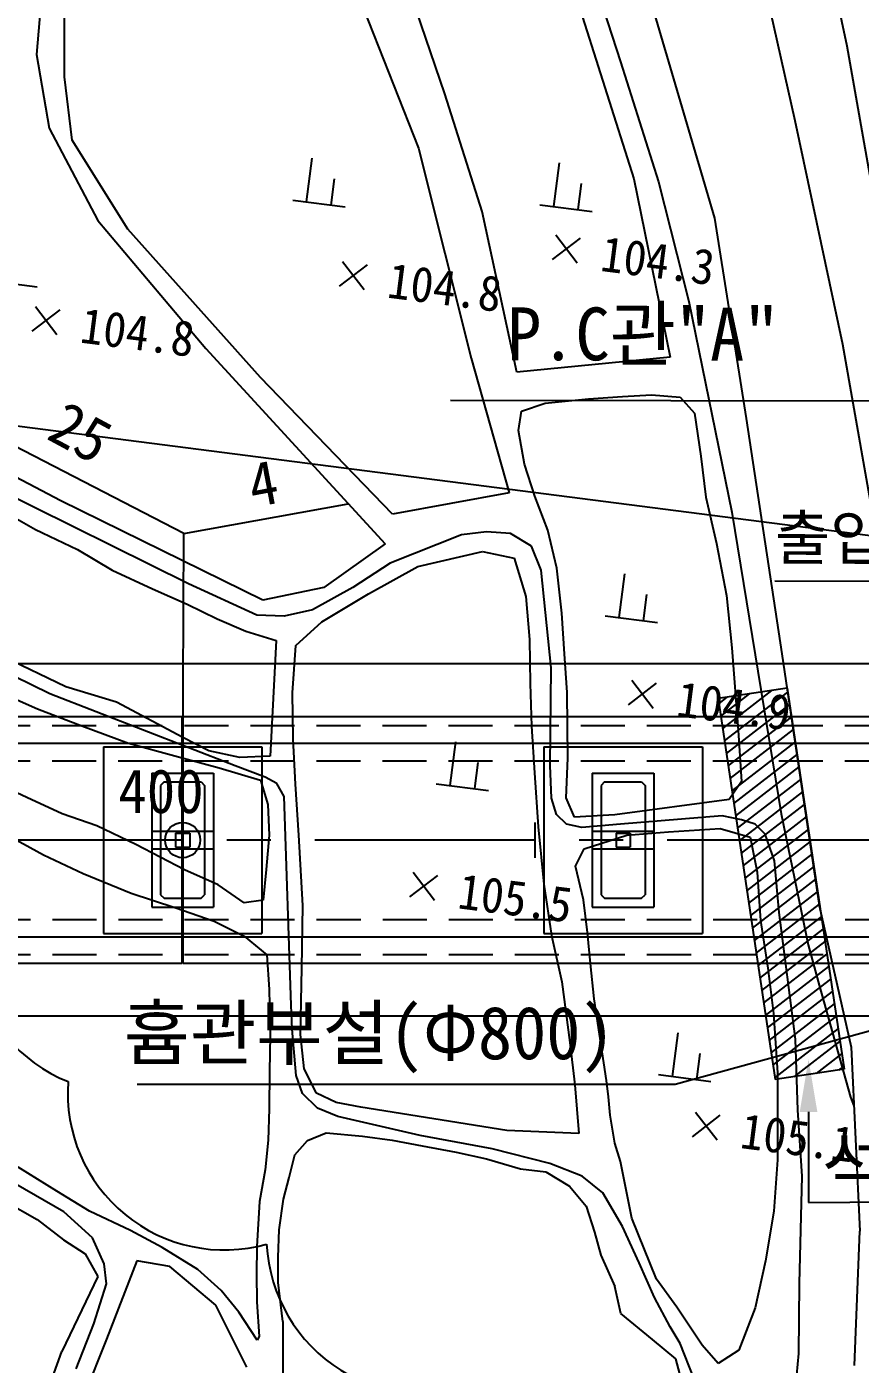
# Model space of a CAD drawing. Header units: millimetres. Extents: x 4198 to 4994, y 1103 to 1807.
# Drawn here: x 4473.2 to 4520.5, y 1443.2 to 1519.2 of the extents above; entities that cross this region are included whole.
import ezdxf
from ezdxf.xclip import XClip

# ---------------------------------------------------------------- set-up
doc = ezdxf.new("R2010")
doc.units = ezdxf.units.MM
doc.header["$LTSCALE"] = 10
doc.header["$MEASUREMENT"] = 0
doc.header["$XCLIPFRAME"] = 2
doc.linetypes.add('CENTER', pattern=[2, 1.25, -0.25, 0.25, -0.25])
doc.linetypes.add('HIDDEN', pattern=[0.375, 0.25, -0.125])
doc.layers.add('TZ-BASE', color=253, linetype='Continuous')
doc.layers.add('TZ-CABL', color=4, linetype='Continuous')
doc.styles.add('HANA', font='GulimChe.ttf')
doc.linetypes.add('ZIGZAG', pattern='A,0.0001,-0.2,[131,ltypeshp.shx,S=0.2,R=0,X=-0.2,Y=0],-0.4,[131,ltypeshp.shx,S=0.2,R=180,X=0.2,Y=0],-0.2', length=0.8001)

# ---------------------------------------------------------------- blocks, each defined once
blk = doc.blocks.new('JD-DFHDH6GH34GH7')
at = {"layer": 'TZ-BASE'}
for p, q in [((237.72, 45.079, 104), (235.749, 54.337, 104)), ((221.383, 50.903, 104.283), (225.607, 37.531, 104.283)), ((222.513, 51.354, 104), (224.852, 44.189, 104)), ((234.766, 40.828, 102.251), (232.421, 51.27, 102.251)), ((214.874, 42.362, 104.283), (212.274, 50.026, 104.283)), ((192.101, 49.153, 104.746), (191.712, 44.605, 104.746)), ((209.554, 49.001, 104.887), (213.379, 39.276, 104.887)), ((226.241, 48.702, 103.687), (230.185, 35.315, 103.687)), ((193.289, 43.335, 104.887), (193.296, 46.929, 104.887)), ((239.793, 33.279, 104), (237.72, 45.079, 104)), ((191.712, 44.605, 104.746), (192.429, 40.413, 104.746)), ((224.852, 44.189, 104), (227.018, 37.377, 104)), ((193.726, 39.73, 104.887), (193.289, 43.335, 104.887)), ((217.006, 35.678, 104.283), (214.874, 42.362, 104.283)), ((192.429, 40.413, 104.746), (195.194, 35.182, 104.746)), ((237.477, 28.127, 102.251), (234.766, 40.828, 102.251)), ((196.882, 34.686, 104.887), (193.726, 39.73, 104.887)), ((213.379, 39.276, 104.887), (216.379, 27.359, 104.887)), ((207.039, 36.225, 104.525), (207.358, 38.704, 104.525)), ((221.067, 35.97, 104.525), (221.386, 38.449, 104.525)), ((80, 37.725), (700, -41.946)), ((208.428, 36.046, 104.525), (208.619, 37.534, 104.525)), ((222.456, 35.791, 104.525), (222.647, 37.279, 104.525)), ((225.607, 37.531, 104.283), (227.681, 27.41, 104.283)), ((227.018, 37.377, 104), (228.723, 30.575, 104)), ((206.246, 36.326, 104.525), (209.221, 35.944, 104.525)), ((220.274, 36.071, 104.525), (223.249, 35.689, 104.525)), ((195.194, 35.182, 104.746), (201.321, 27.91, 104.746)), ((218.975, 26.559, 104.283), (217.006, 35.678, 104.283)), ((230.185, 35.315, 103.687), (231.983, 23.936, 103.687)), ((204.417, 26.254, 104.887), (196.882, 34.686, 104.887)), ((220.997, 32.956, 104.33), (222.579, 34.178, 104.33)), ((221.177, 34.358, 104.33), (222.399, 32.775, 104.33)), ((208.901, 31.439, 104.753), (210.484, 32.661, 104.753)), ((209.081, 32.842, 104.753), (210.303, 31.259, 104.753)), ((188.775, 31.794, 104.525), (191.75, 31.412, 104.525)), ((228.723, 30.575, 104), (231.164, 18.615, 104)), ((191.462, 28.887, 104.773), (193.045, 30.109, 104.773)), ((191.642, 30.289, 104.773), (192.865, 28.707, 104.773)), ((241.147, 7.211, 102.251), (237.477, 28.127, 102.251)), ((201.321, 27.91, 104.746), (211.494, 16.823, 104.746)), ((216.379, 27.359, 104.887), (218.534, 19.706, 104.887)), ((227.681, 27.41, 104.283), (218.975, 26.559, 104.283)), ((211.909, 18.506, 104.887), (204.417, 26.254, 104.887)), ((223.03, 25.047, 105.008), (224.961, 25.173, 105.008)), ((224.961, 25.173, 105.008), (226.609, 25.281, 105.008)), ((226.609, 25.281, 105.008), (228.233, 25.145, 105.008)), ((228.233, 25.145, 105.008), (229.06, 24.229, 105.008)), ((215.195, 24.978), (240.593, 24.936)), ((219.069, 23.254, 105.008), (219.24, 24.356, 105.008)), ((219.24, 24.356, 105.008), (220.584, 24.806, 105.008)), ((220.584, 24.806, 105.008), (223.03, 25.047, 105.008)), ((193.084, 19.256, 104.746), (184.219, 23.927, 104.746)), ((229.06, 24.229, 105.008), (229.421, 21.79, 105.008)), ((231.983, 23.936, 103.687), (234.007, 10.573, 103.687)), ((219.397, 21.337, 105.008), (219.069, 23.254, 105.008)), ((200.061, 17.396), (189.845, 22.691)), ((220, 19.519, 105.008), (219.397, 21.337, 105.008)), ((229.421, 21.79, 105.008), (229.694, 19.465, 105.008)), ((200.326, 14.547, 105), (188.731, 20.289, 105)), ((204.556, 13.625, 104.746), (193.084, 19.256, 104.746)), ((200.061, 17.396), (209.391, 19.098)), ((218.534, 19.706, 104.887), (211.909, 18.506, 104.887)), ((220.732, 17.588, 105.008), (220, 19.519, 105.008)), ((229.694, 19.465, 105.008), (230.31, 16.84, 105.008)), ((190.062, 18.534, 105.774), (191.656, 17.628, 105.774)), ((231.164, 18.615, 104), (233.967, 1.498, 104)), ((191.656, 17.628, 105.774), (194.031, 16.491, 105.774)), ((217.248, 17.492, 105), (215.829, 17.328, 105)), ((218.604, 17.398, 105), (217.248, 17.492, 105)), ((221.235, 15.441, 105.008), (220.732, 17.588, 105.008)), ((200, 0), (200.061, 17.396)), ((211.494, 16.823, 104.746), (208.023, 14.336, 104.746)), ((215.829, 17.328, 105), (211.777, 15.729, 105)), ((219.799, 16.682, 105), (218.604, 17.398, 105)), ((230.31, 16.84, 105.008), (230.866, 13.889, 105.008)), ((194.031, 16.491, 105.774), (196.005, 15.328, 105.774)), ((213.356, 15.532, 105.552), (217.015, 16.376, 105.552)), ((217.015, 16.376, 105.552), (218.816, 16.01, 105.552)), ((218.816, 16.01, 105.552), (219.483, 13.832, 105.552)), ((220.349, 15.324, 105), (219.799, 16.682, 105)), ((196.005, 15.328, 105.774), (198.295, 14.266, 105.774)), ((211.777, 15.729, 105), (209.656, 14.34, 105)), ((210.549, 13.976, 105.552), (213.356, 15.532, 105.552)), ((220.924, 9.781, 105), (220.349, 15.324, 105)), ((221.524, 12.875, 105.008), (221.235, 15.441, 105.008)), ((204.209, 12.773, 105), (200.326, 14.547, 105)), ((224.772, 12.63, 105.008), (225.09, 15.11, 105.008)), ((246.512, 14.654), (233.605, 14.7)), ((198.295, 14.266, 105.774), (200.251, 13.384, 105.774)), ((208.023, 14.336, 104.746), (204.556, 13.625, 104.746)), ((209.656, 14.34, 105), (207.367, 13.076, 105)), ((207.907, 12.39, 105.552), (210.549, 13.976, 105.552)), ((219.483, 13.832, 105.552), (219.683, 11.382, 105.552)), ((226.16, 12.452, 105.008), (226.351, 13.939, 105.008)), ((230.866, 13.889, 105.008), (231.18, 10.921, 105.008)), ((200.251, 13.384, 105.774), (201.96, 12.567, 105.774)), ((207.367, 13.076, 105), (205.761, 12.715, 105)), ((201.96, 12.567, 105.774), (203.581, 11.866, 105.774)), ((205.761, 12.715, 105), (204.209, 12.773, 105)), ((206.421, 11.041, 105.552), (207.907, 12.39, 105.552)), ((221.674, 10.583, 105.008), (221.524, 12.875, 105.008)), ((223.978, 12.732, 105.008), (226.954, 12.35, 105.008)), ((203.581, 11.866, 105.774), (205.311, 11.333, 105.774)), ((205.311, 11.333, 105.774), (204.972, 4.768, 105.774)), ((206.232, 8.364, 105.552), (206.421, 11.041, 105.552)), ((219.683, 11.382, 105.552), (219.725, 8.882, 105.552)), ((231.18, 10.921, 105.008), (231.528, 6.22, 105.008)), ((249.723, 10), (80, 10)), ((249.723, 10), (80, 10)), ((192.47, 8.308, 106), (188.234, 10.38, 106)), ((193.369, 8.695, 105.774), (189.826, 10.402, 105.774)), ((221.818, 8.372, 105.008), (221.674, 10.583, 105.008)), ((234.007, 10.573, 103.687), (236.139, -3.72, 103.687)), ((220.856, 4.241, 105), (220.924, 9.781, 105)), ((189.261, 8.548, 106.217), (191.755, 7.459, 106.217)), ((196.252, 7.834, 105.774), (193.369, 8.695, 105.774)), ((206.282, 5.742, 105.552), (206.232, 8.364, 105.552)), ((219.725, 8.882, 105.552), (219.802, 6.464, 105.552)), ((221.858, 4.659, 105.008), (221.818, 8.372, 105.008)), ((225.312, 7.678, 104.874), (226.895, 8.9, 104.874)), ((225.492, 9.08, 104.874), (226.715, 7.497, 104.874)), ((234.321, 8.62), (230.404, 8.035)), ((230.657, 6.334), (233.449, 8.49)), ((230.763, 5.626), (234.354, 8.399)), ((234.321, 8.62), (237.547, -13.011)), ((202.978, 4.222, 106), (192.47, 8.308, 106)), ((200.018, 5.818, 105.774), (196.252, 7.834, 105.774)), ((230.404, 8.035), (233.63, -13.595)), ((230.446, 7.75), (230.914, 8.112)), ((230.552, 7.042), (232.182, 8.301)), ((230.869, 4.917), (234.46, 7.691)), ((199.975, 7, -156.294), (162.5, 7, -156.294)), ((191.755, 7.459, 106.217), (194.281, 6.493, 106.217)), ((199.975, -7, -156.294), (199.975, 7, -156.294)), ((274.975, 7, -156.294), (200.025, 7, -156.294)), ((200.025, -7, -156.294), (200.025, 7, -156.294)), ((230.974, 4.209), (234.565, 6.983)), ((194.281, 6.493, 106.217), (196.93, 5.495, 106.217)), ((219.802, 6.464, 105.552), (219.976, 3.81, 105.552)), ((231.08, 3.501), (234.671, 6.275)), ((231.528, 6.22, 105.008), (231.718, 3.325, 105.008)), ((196.93, 5.495, 106.217), (199.561, 4.779, 106.217)), ((201.481, 5.066, 105.774), (200.018, 5.818, 105.774)), ((206.41, 3.166, 105.552), (206.282, 5.742, 105.552)), ((215.187, 3.099, 105.895), (215.506, 5.579, 105.895)), ((231.185, 2.793), (234.777, 5.566)), ((195.5, 5.3), (204.5, 5.3)), ((195.5, 5.3), (195.5, -5.3)), ((199.561, 4.779, 106.217), (202.069, 4.095, 106.217)), ((203.241, 4.696, 105.774), (201.481, 5.066, 105.774)), ((204.972, 4.768, 105.774), (203.241, 4.696, 105.774)), ((204.5, 5.3), (204.5, -5.3)), ((220.5, 5.3), (229.5, 5.3)), ((220.5, 5.3), (220.5, -5.3)), ((221.765, 2.393, 105.008), (221.858, 4.659, 105.008)), ((229.5, 5.3), (229.5, -5.3)), ((231.291, 2.085), (234.882, 4.858)), ((198.25, 3.8), (201.75, 3.8)), ((198.25, 3.8), (198.25, -3.8)), ((201.75, 3.8), (201.75, -3.8)), ((202.069, 4.095, 106.217), (204.415, 3.4, 106.217)), ((204.693, 3.564, 106), (202.978, 4.222, 106)), ((216.576, 2.921, 105.895), (216.767, 4.409, 105.895)), ((219.976, 3.81, 105.552), (220.175, 0.754, 105.552)), ((220.938, 2.38, 105), (220.856, 4.241, 105)), ((223.25, 3.8), (226.75, 3.8)), ((223.25, 3.8), (223.25, -3.8)), ((226.75, 3.8), (226.75, -3.8)), ((231.397, 1.377), (234.988, 4.15)), ((191.156, 2.413, 106.217), (188.948, 3.44, 106.217)), ((198.95, 3.3), (198.75, 3.1)), ((198.75, 3.1), (198.75, -3.1)), ((198.95, 3.3), (201.05, 3.3)), ((201.05, 3.3), (201.25, 3.1)), ((201.25, 3.1), (201.25, -3.1)), ((204.415, 3.4, 106.217), (204.829, 2.013, 106.217)), ((205.351, 3.21, 106), (204.693, 3.564, 106)), ((205.766, 2.472, 106), (205.351, 3.21, 106)), ((206.599, 0.271, 105.552), (206.41, 3.166, 105.552)), ((214.394, 3.201, 105.895), (217.369, 2.819, 105.895)), ((223.95, 3.3), (223.75, 3.1)), ((223.75, 3.1), (223.75, -3.1)), ((223.95, 3.3), (226.05, 3.3)), ((226.05, 3.3), (226.25, 3.1)), ((226.25, 3.1), (226.25, -3.1)), ((231.718, 3.325, 105.008), (231.016, 2.31, 105.008)), ((231.502, 0.669), (235.094, 3.442)), ((193.154, 1.493, 106.217), (191.156, 2.413, 106.217)), ((206.151, -9.368, 106), (205.766, 2.472, 106)), ((221.222, 1.459, 105), (220.938, 2.38, 105)), ((222.239, 1.293, 105.008), (221.765, 2.393, 105.008)), ((231.016, 2.31, 105.008), (224.531, 1.442, 105.008)), ((231.608, -0.039), (235.199, 2.734)), ((204.829, 2.013, 106.217), (204.902, 0.282, 106.217)), ((231.714, -0.747), (235.305, 2.026)), ((195.136, 0.815, 106.217), (193.154, 1.493, 106.217)), ((197.345, -0.252, 106.217), (195.136, 0.815, 106.217)), ((200, 1), (200, -1)), ((220, 1), (220, -1)), ((221.794, 0.903, 105), (221.222, 1.459, 105)), ((222.655, 0.712, 105), (221.794, 0.903, 105)), ((223.526, 1.377, 105.008), (222.239, 1.293, 105.008)), ((224.853, 0.912, 105), (222.655, 0.712, 105)), ((224.531, 1.442, 105.008), (223.526, 1.377, 105.008)), ((230.625, 1.377, 105), (224.853, 0.912, 105)), ((231.723, 1.155, 105), (230.625, 1.377, 105)), ((232.494, 0.895, 105), (231.723, 1.155, 105)), ((231.819, -1.456), (235.41, 1.318)), ((233.066, 0.339, 105), (232.494, 0.895, 105)), ((233.967, 1.498, 104), (235.515, -5.947, 104)), ((190, 0.318, 106.539), (192.094, -0.837, 106.539)), ((198.25, 0.5), (201.75, 0.5)), ((199.6, 0.4), (200.4, 0.4)), ((199.6, 0.4), (199.6, -0.4)), ((200.4, 0.4), (200.4, -0.4)), ((204.902, 0.282, 106.217), (204.746, -1.666, 106.217)), ((206.819, -3.712, 105.552), (206.599, 0.271, 105.552)), ((220.175, 0.754, 105.552), (220.508, -2.495, 105.552)), ((222.8, -0.488, 105.31), (225.213, 0.276, 105.31)), ((223.25, 0.5), (226.75, 0.5)), ((224.6, 0.4), (224.6, -0.4)), ((224.6, 0.4), (225.4, 0.4)), ((225.213, 0.276, 105.31), (227.583, 0.47, 105.31)), ((225.4, 0.4), (225.4, -0.4)), ((227.583, 0.47, 105.31), (230.518, 0.662, 105.31)), ((230.518, 0.662, 105.31), (232.206, 0.167, 105.31)), ((231.925, -2.164), (235.516, 0.61)), ((232.206, 0.167, 105.31), (232.619, -1.825, 105.31)), ((233.596, -1.176, 105), (233.066, 0.339, 105)), ((200.104, -1.687, 106.217), (197.345, -0.252, 106.217)), ((198.25, -0.5), (201.75, -0.5)), ((199.6, -0.4), (200.4, -0.4)), ((222.3, -1.489, 105.31), (222.8, -0.488, 105.31)), ((223.25, -0.5), (226.75, -0.5)), ((224.6, -0.4), (225.4, -0.4)), ((232.03, -2.872), (235.622, -0.099)), ((192.094, -0.837, 106.539), (194.345, -1.902, 106.539)), ((222.747, -3.399, 105.31), (222.3, -1.489, 105.31)), ((232.136, -3.58), (235.727, -0.807)), ((232.242, -4.288), (235.833, -1.515)), ((233.863, -4.106, 105), (233.596, -1.176, 105)), ((194.345, -1.902, 106.539), (197.082, -3.015, 106.539)), ((202.017, -2.532, 106.217), (200.104, -1.687, 106.217)), ((204.746, -1.666, 106.217), (204.578, -3.414, 106.217)), ((212.901, -3.229, 105.519), (214.484, -2.006, 105.519)), ((213.081, -1.826, 105.519), (214.303, -3.409, 105.519)), ((232.347, -4.996), (235.938, -2.223)), ((232.619, -1.825, 105.31), (232.797, -4.559, 105.31)), ((197.082, -3.015, 106.539), (199.557, -3.823, 106.539)), ((203.497, -3.565, 106.217), (202.017, -2.532, 106.217)), ((220.508, -2.495, 105.552), (220.941, -5.414, 105.552)), ((232.453, -5.704), (236.044, -2.931)), ((198.75, -3.1), (198.95, -3.3)), ((198.95, -3.3), (201.05, -3.3)), ((201.05, -3.3), (201.25, -3.1)), ((204.578, -3.414, 106.217), (203.497, -3.565, 106.217)), ((206.768, -7.269, 105.552), (206.819, -3.712, 105.552)), ((222.989, -5.241, 105.31), (222.747, -3.399, 105.31)), ((223.75, -3.1), (223.95, -3.3)), ((223.95, -3.3), (226.05, -3.3)), ((226.05, -3.3), (226.25, -3.1)), ((232.558, -6.412), (236.15, -3.639)), ((236.139, -3.72, 103.687), (237.942, -11.753, 103.687)), ((198.25, -3.8), (201.75, -3.8)), ((199.557, -3.823, 106.539), (201.789, -4.605, 106.539)), ((223.25, -3.8), (226.75, -3.8)), ((232.664, -7.121), (236.255, -4.347)), ((234.789, -11.303, 105), (233.863, -4.106, 105)), ((195.5, -5.3), (204.5, -5.3)), ((201.789, -4.605, 106.539), (203.5, -5.463, 106.539)), ((220.5, -5.3), (229.5, -5.3)), ((223.145, -7.007, 105.31), (222.989, -5.241, 105.31)), ((232.77, -7.829), (236.361, -5.055)), ((232.797, -4.559, 105.31), (233.217, -7.278, 105.31)), ((203.5, -5.463, 106.539), (204.78, -6.51, 106.539)), ((220.941, -5.414, 105.552), (221.517, -8.042, 105.552)), ((232.875, -8.537), (236.466, -5.763)), ((235.515, -5.947, 104), (236.138, -8.23, 104)), ((204.78, -6.51, 106.539), (204.909, -8.48, 106.539)), ((232.981, -9.245), (236.572, -6.472)), ((199.975, -7, -156.294), (162.5, -7, -156.294)), ((274.975, -7, -156.294), (200.025, -7, -156.294)), ((206.69, -11.028, 105.552), (206.768, -7.269, 105.552)), ((223.357, -9.012, 105.31), (223.145, -7.007, 105.31)), ((227.952, -13.848), (251.192, -7.489)), ((233.086, -9.953), (236.678, -7.18)), ((233.217, -7.278, 105.31), (233.545, -9.841, 105.31)), ((221.517, -8.042, 105.552), (221.984, -11.483, 105.552)), ((233.192, -10.661), (236.783, -7.888)), ((236.138, -8.23, 104), (237.905, -14.598, 104)), ((204.909, -8.48, 106.539), (204.959, -11.101, 106.539)), ((224.064, -13.65, 105.31), (223.357, -9.012, 105.31)), ((233.298, -11.369), (236.889, -8.596)), ((206.224, -10.738, 106), (206.151, -9.368, 106)), ((233.403, -12.077), (236.994, -9.304)), ((233.545, -9.841, 105.31), (233.767, -13.218, 105.31)), ((249.619, -10), (87.22, -10)), ((249.619, -10), (87.22, -10)), ((233.509, -12.786), (237.1, -10.012)), ((204.959, -11.101, 106.539), (204.929, -13.122, 106.539)), ((206.444, -13.37, 106), (206.224, -10.738, 106)), ((206.899, -12.993, 105.552), (206.69, -11.028, 105.552)), ((227.805, -13.418, 105.935), (228.123, -10.938, 105.935)), ((233.614, -13.494), (237.206, -10.72)), ((234.913, -15.34, 105), (234.789, -11.303, 105)), ((221.984, -11.483, 105.552), (222.262, -13.888, 105.552)), ((229.193, -13.596, 105.935), (229.384, -12.109, 105.935)), ((234.715, -13.434), (237.311, -11.428)), ((235.982, -13.245), (237.417, -12.137)), ((237.942, -11.753, 103.687), (238.432, -22.21, 103.687)), ((237.249, -13.056), (237.522, -12.845)), ((204.929, -13.122, 106.539), (204.908, -15.264, 106.539)), ((206.796, -14.381, 106), (206.444, -13.37, 106)), ((207.595, -14.362, 105.552), (206.899, -12.993, 105.552)), ((224.164, -14.571, 105.31), (224.064, -13.65, 105.31)), ((227.011, -13.316, 105.935), (229.987, -13.698, 105.935)), ((237.547, -13.011), (233.63, -13.595)), ((233.767, -13.218, 105.31), (233.765, -18.144, 105.31)), ((197.417, -13.848), (227.952, -13.848)), ((207.655, -15.215, 106), (206.796, -14.381, 106)), ((208.72, -14.894, 105.552), (207.595, -14.362, 105.552)), ((222.262, -13.888, 105.552), (222.483, -16.66, 105.552)), ((210.111, -15.166, 105.552), (208.72, -14.894, 105.552)), ((218.393, -16.483, 105.552), (210.111, -15.166, 105.552)), ((224.272, -15.615, 105.31), (224.164, -14.571, 105.31)), ((237.905, -14.598, 104), (238.098, -15.082, 104)), ((193.262, -21.108, 107), (183.251, -15.356, 107)), ((204.908, -15.264, 106.539), (204.862, -17.044, 106.539)), ((208.801, -15.684, 106), (207.655, -15.215, 106)), ((213.489, -16.769, 106), (208.801, -15.684, 106)), ((224.538, -17.213, 105.31), (224.272, -15.615, 105.31)), ((228.932, -16.839, 105.096), (230.515, -15.616, 105.096)), ((229.112, -15.436, 105.096), (230.334, -17.019, 105.096)), ((235.158, -19.071, 105), (234.913, -15.34, 105)), ((235.527, -15.432), (235.527, -20.568)), ((207.085, -17.06, 106.256), (208.146, -16.627, 106.256)), ((208.146, -16.627, 106.256), (210.218, -16.815, 106.256)), ((222.483, -16.66, 105.552), (218.393, -16.483, 105.552)), ((204.862, -17.044, 106.539), (204.689, -18.71, 106.539)), ((206.37, -17.874, 106.256), (207.085, -17.06, 106.256)), ((210.218, -16.815, 106.256), (211.888, -17.029, 106.256)), ((211.888, -17.029, 106.256), (213.605, -17.362, 106.256)), ((217.575, -17.535, 106), (213.489, -16.769, 106)), ((213.605, -17.362, 106.256), (215.526, -17.72, 106.256)), ((224.848, -18.243, 105.31), (224.538, -17.213, 105.31)), ((206.049, -19.146, 106.256), (206.37, -17.874, 106.256)), ((215.526, -17.72, 106.256), (217.247, -18.093, 106.256)), ((217.247, -18.093, 106.256), (219.181, -18.653, 106.256)), ((220.848, -18.358, 106), (217.575, -17.535, 106)), ((233.765, -18.144, 105.31), (233.552, -21.066, 105.31)), ((192.856, -19.927, 106.539), (190.668, -18.576, 106.539)), ((204.689, -18.71, 106.539), (204.362, -20.508, 106.539)), ((219.181, -18.653, 106.256), (220.607, -18.842, 106.256)), ((220.607, -18.842, 106.256), (221.951, -19.643, 106.256)), ((222.687, -19.077, 106), (220.848, -18.358, 106)), ((225.503, -21.47, 105.31), (224.848, -18.243, 105.31)), ((205.726, -20.379, 106.256), (206.049, -19.146, 106.256)), ((221.951, -19.643, 106.256), (222.914, -20.791, 106.256)), ((223.851, -20.031, 106), (222.687, -19.077, 106)), ((235.012, -25.165, 105), (235.158, -19.071, 105)), ((194.707, -21.058, 106.539), (192.856, -19.927, 106.539)), ((205.477, -22.131, 106.256), (205.726, -20.379, 106.256)), ((224.973, -21.944, 106), (223.851, -20.031, 106)), ((235.527, -20.568), (252.261, -20.44)), ((189.947, -20.521, 107.208), (191.749, -21.534, 107.208)), ((194.889, -22.573, 107), (193.262, -21.108, 107)), ((197.04, -22.157, 106.539), (194.707, -21.058, 106.539)), ((204.362, -20.508, 106.539), (204.205, -23.063, 106.539)), ((222.914, -20.791, 106.256), (223.373, -22.255, 106.256)), ((233.552, -21.066, 105.31), (233.09, -23.882, 105.31)), ((191.749, -21.534, 107.208), (193.238, -22.688, 107.208)), ((225.916, -23.996, 106), (224.973, -21.944, 106)), ((226.9, -24.933, 105.31), (225.503, -21.47, 105.31)), ((193.238, -22.688, 107.208), (194.462, -23.497, 107.208)), ((195.537, -24.052, 107), (194.889, -22.573, 107)), ((198.84, -23.131, 106.539), (197.04, -22.157, 106.539)), ((205.416, -23.67, 106.256), (205.477, -22.131, 106.256)), ((223.373, -22.255, 106.256), (223.741, -23.564, 106.256)), ((238.139, -29.825, 103.687), (238.432, -22.21, 103.687)), ((194.462, -23.497, 107.208), (195.192, -24.781, 107.208)), ((200.859, -24.371, 106.539), (198.84, -23.131, 106.539)), ((204.205, -23.063, 106.539), (204.187, -24.638, 106.539)), ((195.67, -25.186, 107), (195.537, -24.052, 107)), ((197.393, -23.892, 106.765), (195.671, -28.323, 106.765)), ((199.279, -24.199, 106.765), (197.393, -23.892, 106.765)), ((201.882, -26.409, 106.765), (199.279, -24.199, 106.765)), ((205.43, -25.123, 106.256), (205.416, -23.67, 106.256)), ((223.741, -23.564, 106.256), (224.539, -25.347, 106.256)), ((226.791, -25.958, 106), (225.916, -23.996, 106)), ((233.09, -23.882, 105.31), (232.497, -26.545, 105.31)), ((195.192, -24.781, 107.208), (193.147, -29.039, 107.208)), ((202.189, -25.576, 106.539), (200.859, -24.371, 106.539)), ((204.187, -24.638, 106.539), (204.21, -26.212, 106.539)), ((228.053, -26.513, 105.31), (226.9, -24.933, 105.31)), ((194.958, -27.467, 107), (195.67, -25.186, 107)), ((203.198, -26.803, 106.539), (202.189, -25.576, 106.539)), ((205.678, -27.333, 106.256), (205.43, -25.123, 106.256)), ((224.872, -26.877, 106.256), (224.539, -25.347, 106.256)), ((234.978, -29.138, 105), (235.012, -25.165, 105)), ((203.645, -29.923, 106.765), (201.882, -26.409, 106.765)), ((204.21, -26.212, 106.539), (204.338, -28.182, 106.539)), ((227.675, -27.624, 106), (226.791, -25.958, 106)), ((229.486, -28.68, 105.31), (228.053, -26.513, 105.31)), ((232.497, -26.545, 105.31), (231.563, -28.949, 105.31)), ((204.23, -28.391, 106.539), (203.198, -26.803, 106.539)), ((205.678, -27.333, 106.256), (205.693, -32.438, 106.256)), ((226.665, -28.346, 106.256), (224.872, -26.877, 106.256)), ((193.957, -30.019, 107), (194.958, -27.467, 107)), ((228.237, -28.582, 106), (227.675, -27.624, 106)), ((195.671, -28.323, 106.765), (192.626, -35.958, 106.765)), ((204.338, -28.182, 106.539), (204.23, -28.391, 106.539)), ((227.988, -29.449, 106.256), (226.665, -28.346, 106.256)), ((229.02, -30.544, 106), (228.237, -28.582, 106)), ((230.401, -29.711, 105.31), (229.486, -28.68, 105.31)), ((191.517, -33.508, 107.208), (193.147, -29.039, 107.208)), ((228.596, -31.714, 106.256), (227.988, -29.449, 106.256)), ((231.563, -28.949, 105.31), (230.401, -29.711, 105.31)), ((234.863, -30.353, 105), (234.978, -29.138, 105))]:
    blk.add_line(p, q, dxfattribs=at)
at = {"layer": 'TZ-BASE', "linetype": 'CENTER', "flags": 128}
blk.add_lwpolyline([(700, 0), (80, 0), (0, 0)], dxfattribs=at)
at = {"layer": 'TZ-BASE'}
blk.add_circle((200, 0), 1, dxfattribs=at)
for centre, radius, start, end in [((196.883, -5.334), 9.036, 138.01786, 248.01786), ((202.362, -14.379), 8.887, 175.6959, 285.6959), ((213.747, -22.476), 8.992, 182.92249, 292.92249)]:
    blk.add_arc(centre, radius, start, end, dxfattribs=at)
blk.add_solid([(235.027, -15.432), (235.527, -12.432), (236.027, -15.432)], dxfattribs=at)
at = {"layer": 'TZ-BASE', "style": 'HANA'}
for s, height, rotation, p in [('104.3', 2, 352.67756, (223.644, 32.32, 104.33)), ('104.8', 2, 352.67756, (211.548, 30.803, 104.753)), ('P.C관"A"', 3, 359.90519, (218.417, 27.245)), ('104.8', 2, 352.67756, (194.11, 28.251, 104.773)), ('25', 2.5, 331.71298, (192.192, 22.816)), ('4', 2.5, 10.74997, (204.008, 18.871)), ('출입구', 2.5, 359.7997, (233.609, 15.924)), ('104.9', 2, 352.67756, (227.96, 7.042, 104.874)), ('105.5', 2, 352.67756, (215.548, -3.864, 105.519)), ('흄관부설(Φ800)', 3, 0, (196.65, -12.44)), ('105.1', 2, 352.67756, (231.579, -17.474, 105.096)), ('석축(메)쌓기', 3, 360, (236.264, -19.948))]:
    blk.add_text(s, height=height, rotation=rotation, dxfattribs=at).set_placement(p)
blk.add_text('400', height=2.5, dxfattribs=at).set_placement((196.347, 1.533))

msp = doc.modelspace()

# ---------------------------------------------------------------- linework, layer by layer
at = {"layer": 'TZ-CABL', "linetype": 'HIDDEN'}
for points in [[(4320.869, 1479.501), (4568.176, 1479.501)], [(4321.123, 1478.501), (4567.923, 1478.501)], [(4320.869, 1477.501), (4568.176, 1477.501)], [(4320.879, 1468.501), (4568.186, 1468.501)], [(4321.133, 1467.501), (4567.933, 1467.501)], [(4320.879, 1466.501), (4568.186, 1466.501)]]:
    msp.add_lwpolyline(points, dxfattribs=at)
at = {"layer": 'TZ-CABL', "linetype": 'ZIGZAG', "ltscale": 0.5}
for points in [[(4321.123, 1478.501), (4567.923, 1478.501)], [(4321.133, 1467.501), (4567.933, 1467.501)]]:
    msp.add_lwpolyline(points, dxfattribs=at)

# ---------------------------------------------------------------- block references
at = {"layer": 'TZ-BASE'}
ref = msp.add_blockref('JD-DFHDH6GH34GH7', (4282.023, 1473.001), dxfattribs=at)
XClip(ref).set_block_clipping_path([(0.0000000001, -75), (700.0000000011, 75.0000000102)])

doc.saveas('drawing.dxf')
